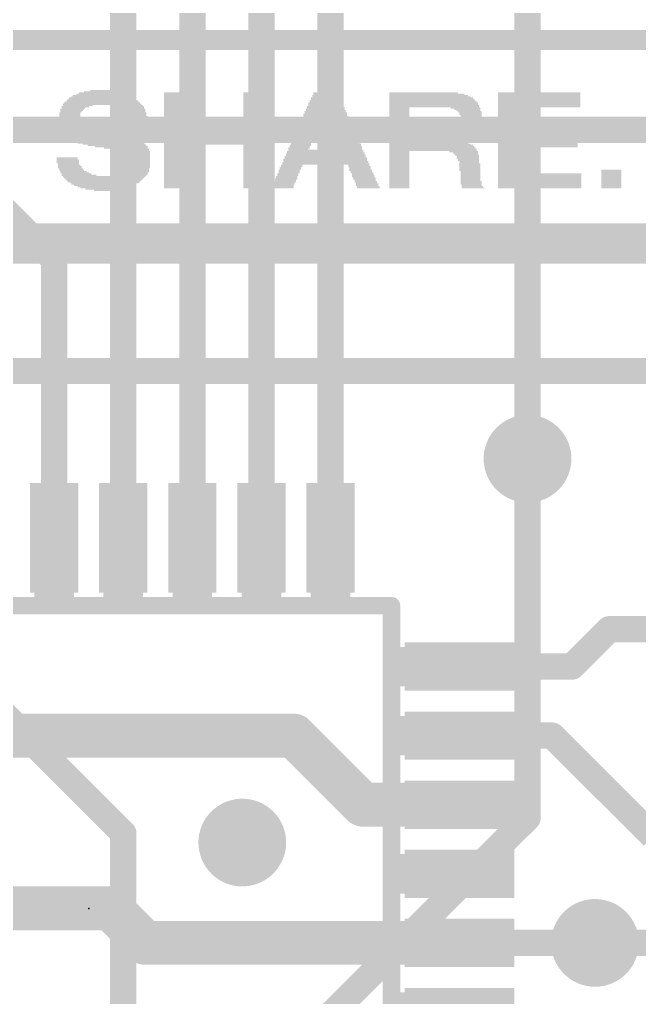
# Model space of a CAD drawing. Extents: x -0.75 to 3.47, y -1.8 to 2.11.
# Drawn here: x 1.6185 to 1.901, y 0.7594 to 1.2052 of the extents above; entities that cross this region are included whole.
import ezdxf

# ---------------------------------------------------------------- set-up
doc = ezdxf.new("R2010")
doc.units = 0
doc.header["$MEASUREMENT"] = 0
doc.layers.get('0').update_dxf_attribs({"linetype": 'CONTINUOUS'})
for name, color, linetype in [('1', 22, 'CONTINUOUS'), ('16', 175, 'CONTINUOUS'), ('18', 82, 'CONTINUOUS'), ('21', 32, 'CONTINUOUS'), ('23', 7, 'CONTINUOUS'), ('51', 53, 'CONTINUOUS')]:
    doc.layers.add(name, color=color, linetype=linetype)

# ---------------------------------------------------------------- blocks, each defined once
blk = doc.blocks.new('RECT')
blk.add_solid([(-0.5, -0.5), (0.5, -0.5), (-0.5, 0.5), (0.5, 0.5)])
blk = doc.blocks.new('ROUNDV')
at = {"const_width": 0.5}
blk.add_lwpolyline([(0, -0.25, 1), (0, 0.25, 1), (0, -0.25)], format="xyb", dxfattribs=at)

msp = doc.modelspace()

# ---------------------------------------------------------------- linework, layer by layer
at = {"layer": '1'}
for points, const_width in [([(1.665748, 0.969), (1.665748, 1.834252)], 0.012), ([(1.697244, 0.969), (1.697244, 1.6)], 0.012), ([(1.72874, 0.969), (1.72874, 1.55)], 0.012), ([(1.760236, 0.969), (1.760236, 1.5)], 0.012), ([(1.85, 1.005), (1.85, 1.5)], 0.012), ([(1.634252, 1.095748), (1.535, 1.195)], 0.012), ([(1.634252, 0.969), (1.634252, 1.095748)], 0.012), ([(1.887244, 0.927244), (1.870236, 0.910236)], 0.012), ([(1.95, 0.927244), (1.887244, 0.927244)], 0.012), ([(1.819, 0.910236), (1.870236, 0.910236)], 0.012), ([(1.575, 0.87874), (1.743504, 0.87874)], 0.02), ([(1.743504, 0.87874), (1.775, 0.847244)], 0.02), ([(1.819, 0.87874), (1.86126, 0.87874)], 0.012), ([(1.86126, 0.87874), (1.907244, 0.832756)], 0.012), ([(1.775, 0.847244), (1.819, 0.847244)], 0.02), ([(1.575, 0.8), (1.66, 0.8)], 0.02), ([(1.66, 0.8), (1.675748, 0.784252)], 0.02), ([(1.675748, 0.784252), (1.819, 0.784252)], 0.02), ([(1.819, 0.784252), (1.880748, 0.784252)], 0.012)]:
    msp.add_lwpolyline(points, dxfattribs=dict(at, const_width=const_width))
for points, const_width in [([(1.637252, 1.095748, 1), (1.631252, 1.095748)], 0.006), ([(1.632131, 1.093627, 1), (1.636373, 1.097869)], 0.006), ([(1.847, 1.005, 1), (1.853, 1.005)], 0.006), ([(1.631252, 0.969, 1), (1.637252, 0.969)], 0.006), ([(1.662748, 0.969, 1), (1.668748, 0.969)], 0.006), ([(1.694244, 0.969, 1), (1.700244, 0.969)], 0.006), ([(1.72574, 0.969, 1), (1.73174, 0.969)], 0.006), ([(1.757236, 0.969, 1), (1.763236, 0.969)], 0.006), ([(1.887244, 0.930244, 1), (1.887244, 0.924244)], 0.006), ([(1.889365, 0.925123, 1), (1.885123, 0.929365)], 0.006), ([(1.819, 0.913236, 1), (1.819, 0.907236)], 0.006), ([(1.868115, 0.912358, 1), (1.872358, 0.908115)], 0.006), ([(1.870236, 0.907236, 1), (1.870236, 0.913236)], 0.006), ([(1.747039, 0.882276, 1), (1.739968, 0.875205)], 0.01), ([(1.743504, 0.87374, 1), (1.743504, 0.88374)], 0.01), ([(1.819, 0.88174, 1), (1.819, 0.87574)], 0.006), ([(1.863381, 0.880861, 1), (1.859139, 0.876619)], 0.006), ([(1.86126, 0.87574, 1), (1.86126, 0.88174)], 0.006), ([(1.775, 0.852244, 1), (1.775, 0.842244)], 0.01), ([(1.819, 0.842244, 1), (1.819, 0.852244)], 0.01), ([(1.771464, 0.843709, 1), (1.778536, 0.85078)], 0.01), ([(1.663536, 0.803536, 1), (1.656464, 0.796464)], 0.01), ([(1.66, 0.795, 1), (1.66, 0.805)], 0.01), ([(1.675748, 0.789252, 1), (1.675748, 0.779252)], 0.01), ([(1.819, 0.779252, 1), (1.819, 0.789252)], 0.01), ([(1.672212, 0.780716, 1), (1.679284, 0.787788)], 0.01), ([(1.819, 0.787252, 1), (1.819, 0.781252)], 0.006), ([(1.880748, 0.781252, 1), (1.880748, 0.787252)], 0.006)]:
    msp.add_lwpolyline(points, format="xyb", dxfattribs=dict(at, const_width=const_width))
at = {"layer": '16', "const_width": 0.012}
for points in [[(2.31, 1.155), (1.545, 1.155)], [(1.555, 1.1), (2.5, 1.1)], [(2.24, 1.045), (1.555, 1.045)], [(1.85, 0.84126), (1.85, 1.005)], [(1.6, 0.9), (1.665748, 0.834252)], [(1.72, 0.71126), (1.85, 0.84126)], [(1.665748, 0.834252), (1.665748, 0.719252)], [(1.880748, 0.784252), (2.165748, 0.784252)]]:
    msp.add_lwpolyline(points, dxfattribs=at)
at = {"layer": '16', "const_width": 0.006}
for points in [[(1.853, 1.005, 1), (1.847, 1.005)], [(1.852121, 0.839139, 1), (1.847879, 0.843381)], [(1.847, 0.84126, 1), (1.853, 0.84126)], [(1.668748, 0.834252, 1), (1.662748, 0.834252)], [(1.663627, 0.832131, 1), (1.667869, 0.836373)], [(1.880748, 0.787252, 1), (1.880748, 0.781252)]]:
    msp.add_lwpolyline(points, format="xyb", dxfattribs=at)
at = {"layer": '21', "const_width": 0.008}
for points in [[(1.512008, 0.937992), (1.787992, 0.937992)], [(1.787992, 0.937992), (1.787992, 0.675984)]]:
    msp.add_lwpolyline(points, dxfattribs=at)
at = {"layer": '21', "const_width": 0.004}
for points in [[(1.789992, 0.937992, 1), (1.785992, 0.937992)], [(1.787992, 0.935992, 1), (1.787992, 0.939992)]]:
    msp.add_lwpolyline(points, format="xyb", dxfattribs=at)
at = {"layer": '23'}
msp.add_point((1.65, 0.8), dxfattribs=at)

# ---------------------------------------------------------------- block references
at = {"layer": '1', "rotation": 180}
for p, xscale, yscale in [((1.634252, 0.969), 0.022, 0.05), ((1.665748, 0.969), 0.022, 0.05), ((1.697244, 0.969), 0.022, 0.05), ((1.72874, 0.969), 0.022, 0.05), ((1.760236, 0.969), 0.022, 0.05), ((1.819, 0.910236), 0.05, 0.022), ((1.819, 0.87874), 0.05, 0.022), ((1.819, 0.847244), 0.05, 0.022), ((1.819, 0.815748), 0.05, 0.022), ((1.819, 0.784252), 0.05, 0.022), ((1.819, 0.752756), 0.05, 0.022)]:
    msp.add_blockref('RECT', p, dxfattribs=dict(at, xscale=xscale, yscale=yscale))
at = {"layer": '18', "xscale": 0.04, "yscale": 0.04}
for p in [(1.85, 1.005), (1.85, 1.005), (1.72, 0.83), (1.72, 0.83), (1.880748, 0.784252), (1.880748, 0.784252)]:
    msp.add_blockref('ROUNDV', p, dxfattribs=at)
at = {"layer": '21'}
for p, xscale, yscale in [((1.748706, 1.200126), 0.9051, 0.00056), ((1.748706, 1.199561), 0.9051, 0.00057), ((1.748706, 1.198991), 0.9051, 0.00057), ((1.748706, 1.198421), 0.9051, 0.00057), ((1.748706, 1.197851), 0.9051, 0.00057), ((1.748706, 1.197286), 0.9051, 0.00056), ((1.748706, 1.196721), 0.9051, 0.00057), ((1.748706, 1.196151), 0.9051, 0.00057), ((1.748706, 1.195581), 0.9051, 0.00057), ((1.748706, 1.195011), 0.9051, 0.00057), ((1.748706, 1.194441), 0.9051, 0.00057), ((1.748706, 1.193876), 0.9051, 0.00056), ((1.748706, 1.193311), 0.9051, 0.00057), ((1.748706, 1.192741), 0.9051, 0.00057), ((1.748706, 1.192171), 0.9051, 0.00057), ((1.748706, 1.191601), 0.9051, 0.00057), ((1.655556, 1.172851), 0.0096, 0.00057), ((1.656156, 1.168311), 0.0324, 0.00057), ((1.656106, 1.168881), 0.0313, 0.00057), ((1.656106, 1.169446), 0.0301, 0.00056), ((1.656106, 1.170011), 0.0279, 0.00057), ((1.655806, 1.170581), 0.0261, 0.00057), ((1.656106, 1.171151), 0.0233, 0.00057), ((1.655806, 1.171721), 0.0205, 0.00057), ((1.655806, 1.172286), 0.0159, 0.00056), ((1.688806, 1.171721), 0.0091, 0.00057), ((1.688806, 1.171151), 0.0091, 0.00057), ((1.688806, 1.170581), 0.0091, 0.00057), ((1.688806, 1.170011), 0.0091, 0.00057), ((1.688806, 1.169446), 0.0091, 0.00056), ((1.688806, 1.168881), 0.0091, 0.00057), ((1.688806, 1.168311), 0.0091, 0.00057), ((1.725106, 1.171721), 0.0091, 0.00057), ((1.725106, 1.171151), 0.0091, 0.00057), ((1.725106, 1.170581), 0.0091, 0.00057), ((1.725106, 1.170011), 0.0091, 0.00057), ((1.725106, 1.169446), 0.0091, 0.00056), ((1.725106, 1.168881), 0.0091, 0.00057), ((1.725106, 1.168311), 0.0091, 0.00057), ((1.757856, 1.168311), 0.0142, 0.00057), ((1.757806, 1.169446), 0.0131, 0.00056), ((1.758106, 1.168881), 0.0137, 0.00057), ((1.757806, 1.170581), 0.0119, 0.00057), ((1.758106, 1.170011), 0.0125, 0.00057), ((1.757856, 1.171721), 0.0108, 0.00057), ((1.758106, 1.171151), 0.0113, 0.00057), ((1.802706, 1.171721), 0.0313, 0.00057), ((1.804106, 1.171151), 0.0341, 0.00057), ((1.804956, 1.170581), 0.0358, 0.00057), ((1.805556, 1.170011), 0.037, 0.00057), ((1.806106, 1.169446), 0.0381, 0.00056), ((1.806406, 1.168881), 0.0387, 0.00057), ((1.806656, 1.168311), 0.0392, 0.00057), ((1.855306, 1.171721), 0.0375, 0.00057), ((1.855306, 1.171151), 0.0375, 0.00057), ((1.855306, 1.170581), 0.0375, 0.00057), ((1.855306, 1.170011), 0.0375, 0.00057), ((1.855306, 1.169446), 0.0375, 0.00056), ((1.855306, 1.168881), 0.0375, 0.00057), ((1.855306, 1.168311), 0.0375, 0.00057), ((1.642456, 1.164331), 0.0108, 0.00057), ((1.642206, 1.163761), 0.0103, 0.00057), ((1.643906, 1.165471), 0.0125, 0.00057), ((1.643056, 1.164901), 0.0108, 0.00057), ((1.656156, 1.166601), 0.0358, 0.00057), ((1.645056, 1.166036), 0.0136, 0.00056), ((1.656106, 1.167171), 0.0347, 0.00057), ((1.656106, 1.167741), 0.0335, 0.00057), ((1.667206, 1.166036), 0.0147, 0.00056), ((1.668356, 1.165471), 0.0136, 0.00057), ((1.669206, 1.164901), 0.0119, 0.00057), ((1.669756, 1.164331), 0.012, 0.00057), ((1.670356, 1.163761), 0.0108, 0.00057), ((1.688806, 1.167741), 0.0091, 0.00057), ((1.688806, 1.167171), 0.0091, 0.00057), ((1.688806, 1.166601), 0.0091, 0.00057), ((1.688806, 1.166036), 0.0091, 0.00056), ((1.688806, 1.165471), 0.0091, 0.00057), ((1.688806, 1.164901), 0.0091, 0.00057), ((1.688806, 1.164331), 0.0091, 0.00057), ((1.688806, 1.163761), 0.0091, 0.00057), ((1.725106, 1.167741), 0.0091, 0.00057), ((1.725106, 1.167171), 0.0091, 0.00057), ((1.725106, 1.166601), 0.0091, 0.00057), ((1.725106, 1.166036), 0.0091, 0.00056), ((1.725106, 1.165471), 0.0091, 0.00057), ((1.725106, 1.164901), 0.0091, 0.00057), ((1.725106, 1.164331), 0.0091, 0.00057), ((1.725106, 1.163761), 0.0091, 0.00057), ((1.757856, 1.164331), 0.0176, 0.00057), ((1.753306, 1.163761), 0.0085, 0.00057), ((1.757806, 1.165471), 0.0165, 0.00057), ((1.758106, 1.164901), 0.0171, 0.00057), ((1.757806, 1.167171), 0.0153, 0.00057), ((1.757806, 1.166601), 0.0153, 0.00057), ((1.758106, 1.166036), 0.0159, 0.00056), ((1.758106, 1.167741), 0.0147, 0.00057), ((1.762606, 1.163761), 0.0091, 0.00057), ((1.806956, 1.167741), 0.0398, 0.00057), ((1.807256, 1.167171), 0.0404, 0.00057), ((1.807256, 1.166601), 0.0404, 0.00057), ((1.807506, 1.166036), 0.0409, 0.00056), ((1.807506, 1.165471), 0.0409, 0.00057), ((1.791606, 1.164901), 0.0091, 0.00057), ((1.791606, 1.164331), 0.0091, 0.00057), ((1.791606, 1.163761), 0.0091, 0.00057), ((1.821756, 1.164901), 0.0136, 0.00057), ((1.822606, 1.164331), 0.0119, 0.00057), ((1.823156, 1.163761), 0.0108, 0.00057), ((1.855306, 1.167741), 0.0375, 0.00057), ((1.855306, 1.167171), 0.0375, 0.00057), ((1.855306, 1.166601), 0.0375, 0.00057), ((1.855306, 1.166036), 0.0375, 0.00056), ((1.855306, 1.165471), 0.0375, 0.00057), ((1.841056, 1.164901), 0.009, 0.00057), ((1.841056, 1.164331), 0.009, 0.00057), ((1.841056, 1.163761), 0.009, 0.00057), ((1.641356, 1.162626), 0.0096, 0.00056), ((1.641356, 1.162061), 0.0096, 0.00057), ((1.641356, 1.161491), 0.0096, 0.00057), ((1.641356, 1.160921), 0.0096, 0.00057), ((1.641056, 1.160351), 0.009, 0.00057), ((1.641356, 1.159786), 0.0096, 0.00056), ((1.641356, 1.159221), 0.0096, 0.00057), ((1.641906, 1.163191), 0.0097, 0.00057), ((1.670606, 1.163191), 0.0103, 0.00057), ((1.670856, 1.162626), 0.0108, 0.00056), ((1.671156, 1.162061), 0.0102, 0.00057), ((1.671456, 1.161491), 0.0096, 0.00057), ((1.671756, 1.160921), 0.0102, 0.00057), ((1.671756, 1.160351), 0.0102, 0.00057), ((1.672006, 1.159786), 0.0097, 0.00056), ((1.688806, 1.163191), 0.0091, 0.00057), ((1.688806, 1.162626), 0.0091, 0.00056), ((1.688806, 1.162061), 0.0091, 0.00057), ((1.688806, 1.161491), 0.0091, 0.00057), ((1.688806, 1.160921), 0.0091, 0.00057), ((1.688806, 1.160351), 0.0091, 0.00057), ((1.688806, 1.159786), 0.0091, 0.00056), ((1.688806, 1.159221), 0.0091, 0.00057), ((1.725106, 1.163191), 0.0091, 0.00057), ((1.725106, 1.162626), 0.0091, 0.00056), ((1.725106, 1.162061), 0.0091, 0.00057), ((1.725106, 1.161491), 0.0091, 0.00057), ((1.725106, 1.160921), 0.0091, 0.00057), ((1.725106, 1.160351), 0.0091, 0.00057), ((1.725106, 1.159786), 0.0091, 0.00056), ((1.725106, 1.159221), 0.0091, 0.00057), ((1.751306, 1.159221), 0.0091, 0.00057), ((1.751856, 1.160351), 0.009, 0.00057), ((1.751606, 1.159786), 0.0085, 0.00056), ((1.752406, 1.162061), 0.0091, 0.00057), ((1.752106, 1.161491), 0.0085, 0.00057), ((1.752106, 1.160921), 0.0085, 0.00057), ((1.753006, 1.163191), 0.0091, 0.00057), ((1.752706, 1.162626), 0.0085, 0.00056), ((1.762606, 1.163191), 0.0091, 0.00057), ((1.763206, 1.162626), 0.0091, 0.00056), ((1.763206, 1.162061), 0.0091, 0.00057), ((1.763506, 1.161491), 0.0085, 0.00057), ((1.763806, 1.160921), 0.0091, 0.00057), ((1.763806, 1.160351), 0.0091, 0.00057), ((1.764356, 1.159786), 0.009, 0.00056), ((1.764356, 1.159221), 0.009, 0.00057), ((1.791606, 1.163191), 0.0091, 0.00057), ((1.791606, 1.162626), 0.0091, 0.00056), ((1.791606, 1.162061), 0.0091, 0.00057), ((1.791606, 1.161491), 0.0091, 0.00057), ((1.791606, 1.160921), 0.0091, 0.00057), ((1.791606, 1.160351), 0.0091, 0.00057), ((1.791606, 1.159786), 0.0091, 0.00056), ((1.791606, 1.159221), 0.0091, 0.00057), ((1.823756, 1.163191), 0.0108, 0.00057), ((1.824006, 1.162626), 0.0103, 0.00056), ((1.824006, 1.162061), 0.0103, 0.00057), ((1.824306, 1.161491), 0.0097, 0.00057), ((1.824306, 1.160921), 0.0097, 0.00057), ((1.824306, 1.160351), 0.0097, 0.00057), ((1.824306, 1.159786), 0.0097, 0.00056), ((1.824306, 1.159221), 0.0097, 0.00057), ((1.841056, 1.163191), 0.009, 0.00057), ((1.841056, 1.162626), 0.009, 0.00056), ((1.841056, 1.162061), 0.009, 0.00057), ((1.841056, 1.161491), 0.009, 0.00057), ((1.841056, 1.160921), 0.009, 0.00057), ((1.841056, 1.160351), 0.009, 0.00057), ((1.841056, 1.159786), 0.009, 0.00056), ((1.841056, 1.159221), 0.009, 0.00057), ((1.641356, 1.158651), 0.0096, 0.00057), ((1.641656, 1.158081), 0.0102, 0.00057), ((1.641956, 1.157511), 0.0108, 0.00057), ((1.642206, 1.156941), 0.0113, 0.00057), ((1.643056, 1.156376), 0.012, 0.00056), ((1.643606, 1.155811), 0.0131, 0.00057), ((1.644756, 1.155241), 0.0154, 0.00057), ((1.647006, 1.154671), 0.0187, 0.00057), ((1.688806, 1.158651), 0.0091, 0.00057), ((1.688806, 1.158081), 0.0091, 0.00057), ((1.688806, 1.157511), 0.0091, 0.00057), ((1.688806, 1.156941), 0.0091, 0.00057), ((1.688806, 1.156376), 0.0091, 0.00056), ((1.688806, 1.155811), 0.0091, 0.00057), ((1.688806, 1.155241), 0.0091, 0.00057), ((1.706956, 1.154671), 0.0454, 0.00057), ((1.725106, 1.158651), 0.0091, 0.00057), ((1.725106, 1.158081), 0.0091, 0.00057), ((1.725106, 1.157511), 0.0091, 0.00057), ((1.725106, 1.156941), 0.0091, 0.00057), ((1.725106, 1.156376), 0.0091, 0.00056), ((1.725106, 1.155811), 0.0091, 0.00057), ((1.725106, 1.155241), 0.0091, 0.00057), ((1.749606, 1.155241), 0.0091, 0.00057), ((1.749306, 1.154671), 0.0085, 0.00057), ((1.750106, 1.156941), 0.0091, 0.00057), ((1.750106, 1.156376), 0.0091, 0.00056), ((1.749856, 1.155811), 0.0086, 0.00057), ((1.750706, 1.158081), 0.0091, 0.00057), ((1.750706, 1.157511), 0.0091, 0.00057), ((1.751006, 1.158651), 0.0085, 0.00057), ((1.764906, 1.158651), 0.0091, 0.00057), ((1.764906, 1.158081), 0.0091, 0.00057), ((1.765206, 1.157511), 0.0097, 0.00057), ((1.765506, 1.156941), 0.0091, 0.00057), ((1.765506, 1.156376), 0.0091, 0.00056), ((1.766056, 1.155811), 0.009, 0.00057), ((1.766056, 1.155241), 0.009, 0.00057), ((1.766356, 1.154671), 0.0096, 0.00057), ((1.791606, 1.158651), 0.0091, 0.00057), ((1.791606, 1.158081), 0.0091, 0.00057), ((1.791606, 1.157511), 0.0091, 0.00057), ((1.791606, 1.156941), 0.0091, 0.00057), ((1.791606, 1.156376), 0.0091, 0.00056), ((1.791606, 1.155811), 0.0091, 0.00057), ((1.791606, 1.155241), 0.0091, 0.00057), ((1.791606, 1.154671), 0.0091, 0.00057), ((1.823706, 1.155241), 0.0097, 0.00057), ((1.823406, 1.154671), 0.0091, 0.00057), ((1.824306, 1.158081), 0.0097, 0.00057), ((1.824306, 1.157511), 0.0097, 0.00057), ((1.824306, 1.156941), 0.0097, 0.00057), ((1.824006, 1.156376), 0.0091, 0.00056), ((1.824006, 1.155811), 0.0091, 0.00057), ((1.824606, 1.158651), 0.0091, 0.00057), ((1.841056, 1.158651), 0.009, 0.00057), ((1.841056, 1.158081), 0.009, 0.00057), ((1.841056, 1.157511), 0.009, 0.00057), ((1.841056, 1.156941), 0.009, 0.00057), ((1.841056, 1.156376), 0.009, 0.00056), ((1.841056, 1.155811), 0.009, 0.00057), ((1.841056, 1.155241), 0.009, 0.00057), ((1.841056, 1.154671), 0.009, 0.00057), ((1.649306, 1.154101), 0.0233, 0.00057), ((1.651306, 1.153536), 0.0261, 0.00056), ((1.652956, 1.152971), 0.0284, 0.00057), ((1.654406, 1.152401), 0.0301, 0.00057), ((1.655556, 1.151831), 0.0312, 0.00057), ((1.656406, 1.151261), 0.0319, 0.00057), ((1.657256, 1.150696), 0.0324, 0.00056), ((1.658106, 1.150131), 0.0319, 0.00057), ((1.706956, 1.154101), 0.0454, 0.00057), ((1.706956, 1.153536), 0.0454, 0.00056), ((1.706956, 1.152971), 0.0454, 0.00057), ((1.706956, 1.152401), 0.0454, 0.00057), ((1.706956, 1.151831), 0.0454, 0.00057), ((1.706956, 1.151261), 0.0454, 0.00057), ((1.706956, 1.150696), 0.0454, 0.00056), ((1.706956, 1.150131), 0.0454, 0.00057), ((1.747306, 1.150131), 0.0091, 0.00057), ((1.747906, 1.151831), 0.0091, 0.00057), ((1.747906, 1.151261), 0.0091, 0.00057), ((1.747906, 1.150696), 0.0091, 0.00056), ((1.748406, 1.152971), 0.0091, 0.00057), ((1.748406, 1.152401), 0.0091, 0.00057), ((1.749006, 1.154101), 0.0091, 0.00057), ((1.749006, 1.153536), 0.0091, 0.00056), ((1.766606, 1.154101), 0.0091, 0.00057), ((1.766906, 1.153536), 0.0097, 0.00056), ((1.767206, 1.152971), 0.0091, 0.00057), ((1.767506, 1.152401), 0.0097, 0.00057), ((1.767506, 1.151831), 0.0097, 0.00057), ((1.767806, 1.151261), 0.0091, 0.00057), ((1.768056, 1.150696), 0.0096, 0.00056), ((1.768306, 1.150131), 0.0091, 0.00057), ((1.791606, 1.154101), 0.0091, 0.00057), ((1.791606, 1.153536), 0.0091, 0.00056), ((1.791606, 1.152971), 0.0091, 0.00057), ((1.791606, 1.152401), 0.0091, 0.00057), ((1.806656, 1.151831), 0.0392, 0.00057), ((1.806406, 1.151261), 0.0387, 0.00057), ((1.806106, 1.150696), 0.0381, 0.00056), ((1.805556, 1.150131), 0.037, 0.00057), ((1.821156, 1.152401), 0.0114, 0.00057), ((1.822056, 1.152971), 0.0108, 0.00057), ((1.822606, 1.153536), 0.0097, 0.00056), ((1.823156, 1.154101), 0.0096, 0.00057), ((1.841056, 1.154101), 0.009, 0.00057), ((1.854706, 1.153536), 0.0363, 0.00056), ((1.854706, 1.152971), 0.0363, 0.00057), ((1.854706, 1.152401), 0.0363, 0.00057), ((1.854706, 1.151831), 0.0363, 0.00057), ((1.854706, 1.151261), 0.0363, 0.00057), ((1.854706, 1.150696), 0.0363, 0.00056), ((1.854706, 1.150131), 0.0363, 0.00057), ((1.659206, 1.149561), 0.0307, 0.00057), ((1.660106, 1.148991), 0.0301, 0.00057), ((1.661556, 1.148421), 0.0284, 0.00057), ((1.662906, 1.147851), 0.0267, 0.00057), ((1.664906, 1.147286), 0.0239, 0.00056), ((1.666906, 1.146721), 0.0199, 0.00057), ((1.668906, 1.146151), 0.0171, 0.00057), ((1.706956, 1.149561), 0.0454, 0.00057), ((1.706956, 1.148991), 0.0454, 0.00057), ((1.706956, 1.148421), 0.0454, 0.00057), ((1.688806, 1.147851), 0.0091, 0.00057), ((1.688806, 1.147286), 0.0091, 0.00056), ((1.688806, 1.146721), 0.0091, 0.00057), ((1.688806, 1.146151), 0.0091, 0.00057), ((1.725106, 1.147851), 0.0091, 0.00057), ((1.725106, 1.147286), 0.0091, 0.00056), ((1.725106, 1.146721), 0.0091, 0.00057), ((1.725106, 1.146151), 0.0091, 0.00057), ((1.745906, 1.146721), 0.0097, 0.00057), ((1.745606, 1.146151), 0.0091, 0.00057), ((1.746456, 1.147851), 0.0096, 0.00057), ((1.746206, 1.147286), 0.0091, 0.00056), ((1.746706, 1.148991), 0.0091, 0.00057), ((1.746706, 1.148421), 0.0091, 0.00057), ((1.747306, 1.149561), 0.0091, 0.00057), ((1.768606, 1.149561), 0.0097, 0.00057), ((1.768606, 1.148991), 0.0097, 0.00057), ((1.769206, 1.148421), 0.0097, 0.00057), ((1.769206, 1.147851), 0.0097, 0.00057), ((1.769756, 1.147286), 0.0096, 0.00056), ((1.769756, 1.146721), 0.0096, 0.00057), ((1.769756, 1.146151), 0.0096, 0.00057), ((1.804706, 1.149561), 0.0353, 0.00057), ((1.804956, 1.148991), 0.0358, 0.00057), ((1.805556, 1.148421), 0.037, 0.00057), ((1.806106, 1.147851), 0.0381, 0.00057), ((1.806406, 1.147286), 0.0387, 0.00056), ((1.806656, 1.146721), 0.0392, 0.00057), ((1.806956, 1.146151), 0.0398, 0.00057), ((1.854706, 1.149561), 0.0363, 0.00057), ((1.854706, 1.148991), 0.0363, 0.00057), ((1.854706, 1.148421), 0.0363, 0.00057), ((1.854706, 1.147851), 0.0363, 0.00057), ((1.854706, 1.147286), 0.0363, 0.00056), ((1.841056, 1.146721), 0.009, 0.00057), ((1.841056, 1.146151), 0.009, 0.00057), ((1.640206, 1.142171), 0.0097, 0.00057), ((1.640206, 1.141601), 0.0097, 0.00057), ((1.670356, 1.145581), 0.0142, 0.00057), ((1.671456, 1.145011), 0.013, 0.00057), ((1.672006, 1.144446), 0.0119, 0.00056), ((1.672306, 1.143881), 0.0113, 0.00057), ((1.672556, 1.143311), 0.0108, 0.00057), ((1.672856, 1.142741), 0.0102, 0.00057), ((1.673156, 1.142171), 0.0096, 0.00057), ((1.673156, 1.141601), 0.0096, 0.00057), ((1.688806, 1.145581), 0.0091, 0.00057), ((1.688806, 1.145011), 0.0091, 0.00057), ((1.688806, 1.144446), 0.0091, 0.00056), ((1.688806, 1.143881), 0.0091, 0.00057), ((1.688806, 1.143311), 0.0091, 0.00057), ((1.688806, 1.142741), 0.0091, 0.00057), ((1.688806, 1.142171), 0.0091, 0.00057), ((1.688806, 1.141601), 0.0091, 0.00057), ((1.725106, 1.145581), 0.0091, 0.00057), ((1.725106, 1.145011), 0.0091, 0.00057), ((1.725106, 1.144446), 0.0091, 0.00056), ((1.725106, 1.143881), 0.0091, 0.00057), ((1.725106, 1.143311), 0.0091, 0.00057), ((1.725106, 1.142741), 0.0091, 0.00057), ((1.725106, 1.142171), 0.0091, 0.00057), ((1.725106, 1.141601), 0.0091, 0.00057), ((1.757806, 1.141601), 0.0381, 0.00057), ((1.757806, 1.142741), 0.0369, 0.00057), ((1.758106, 1.142171), 0.0375, 0.00057), ((1.757856, 1.143881), 0.0358, 0.00057), ((1.758106, 1.143311), 0.0363, 0.00057), ((1.757806, 1.145011), 0.0347, 0.00057), ((1.758106, 1.144446), 0.0353, 0.00056), ((1.758106, 1.145581), 0.0341, 0.00057), ((1.806956, 1.145581), 0.0398, 0.00057), ((1.791606, 1.145011), 0.0091, 0.00057), ((1.791606, 1.144446), 0.0091, 0.00056), ((1.791606, 1.143881), 0.0091, 0.00057), ((1.791606, 1.143311), 0.0091, 0.00057), ((1.791606, 1.142741), 0.0091, 0.00057), ((1.791606, 1.142171), 0.0091, 0.00057), ((1.791606, 1.141601), 0.0091, 0.00057), ((1.820906, 1.145011), 0.0131, 0.00057), ((1.821756, 1.144446), 0.0114, 0.00056), ((1.822056, 1.143881), 0.0108, 0.00057), ((1.822556, 1.143311), 0.0108, 0.00057), ((1.822856, 1.142741), 0.0102, 0.00057), ((1.822856, 1.142171), 0.0102, 0.00057), ((1.823156, 1.141601), 0.0096, 0.00057), ((1.841056, 1.145581), 0.009, 0.00057), ((1.841056, 1.145011), 0.009, 0.00057), ((1.841056, 1.144446), 0.009, 0.00056), ((1.841056, 1.143881), 0.009, 0.00057), ((1.841056, 1.143311), 0.009, 0.00057), ((1.841056, 1.142741), 0.009, 0.00057), ((1.841056, 1.142171), 0.009, 0.00057), ((1.841056, 1.141601), 0.009, 0.00057), ((1.640456, 1.141036), 0.0102, 0.00056), ((1.640456, 1.140471), 0.0102, 0.00057), ((1.640456, 1.139901), 0.0102, 0.00057), ((1.640756, 1.139331), 0.0096, 0.00057), ((1.641056, 1.138761), 0.0102, 0.00057), ((1.641356, 1.138191), 0.0108, 0.00057), ((1.641356, 1.137626), 0.0108, 0.00056), ((1.641956, 1.137061), 0.0108, 0.00057), ((1.672306, 1.137061), 0.0103, 0.00057), ((1.672856, 1.138191), 0.0102, 0.00057), ((1.672856, 1.137626), 0.0102, 0.00056), ((1.673156, 1.141036), 0.0096, 0.00056), ((1.673156, 1.140471), 0.0096, 0.00057), ((1.673156, 1.139901), 0.0096, 0.00057), ((1.673156, 1.139331), 0.0096, 0.00057), ((1.673156, 1.138761), 0.0096, 0.00057), ((1.688806, 1.141036), 0.0091, 0.00056), ((1.688806, 1.140471), 0.0091, 0.00057), ((1.688806, 1.139901), 0.0091, 0.00057), ((1.688806, 1.139331), 0.0091, 0.00057), ((1.688806, 1.138761), 0.0091, 0.00057), ((1.688806, 1.138191), 0.0091, 0.00057), ((1.688806, 1.137626), 0.0091, 0.00056), ((1.688806, 1.137061), 0.0091, 0.00057), ((1.725106, 1.141036), 0.0091, 0.00056), ((1.725106, 1.140471), 0.0091, 0.00057), ((1.725106, 1.139901), 0.0091, 0.00057), ((1.725106, 1.139331), 0.0091, 0.00057), ((1.725106, 1.138761), 0.0091, 0.00057), ((1.725106, 1.138191), 0.0091, 0.00057), ((1.725106, 1.137626), 0.0091, 0.00056), ((1.725106, 1.137061), 0.0091, 0.00057), ((1.741906, 1.137626), 0.0097, 0.00056), ((1.741906, 1.137061), 0.0097, 0.00057), ((1.742506, 1.138761), 0.0097, 0.00057), ((1.742506, 1.138191), 0.0097, 0.00057), ((1.757856, 1.139901), 0.0392, 0.00057), ((1.758106, 1.139331), 0.0397, 0.00057), ((1.757806, 1.141036), 0.0381, 0.00056), ((1.758106, 1.140471), 0.0387, 0.00057), ((1.773156, 1.138761), 0.0096, 0.00057), ((1.773456, 1.138191), 0.0102, 0.00057), ((1.773706, 1.137626), 0.0097, 0.00056), ((1.773706, 1.137061), 0.0097, 0.00057), ((1.791606, 1.141036), 0.0091, 0.00056), ((1.791606, 1.140471), 0.0091, 0.00057), ((1.791606, 1.139901), 0.0091, 0.00057), ((1.791606, 1.139331), 0.0091, 0.00057), ((1.791606, 1.138761), 0.0091, 0.00057), ((1.791606, 1.138191), 0.0091, 0.00057), ((1.791606, 1.137626), 0.0091, 0.00056), ((1.791606, 1.137061), 0.0091, 0.00057), ((1.823156, 1.141036), 0.0096, 0.00056), ((1.823406, 1.140471), 0.0091, 0.00057), ((1.823406, 1.139901), 0.0091, 0.00057), ((1.823706, 1.139331), 0.0097, 0.00057), ((1.823706, 1.138761), 0.0097, 0.00057), ((1.823706, 1.138191), 0.0097, 0.00057), ((1.823706, 1.137626), 0.0097, 0.00056), ((1.823706, 1.137061), 0.0097, 0.00057), ((1.841056, 1.141036), 0.009, 0.00056), ((1.841056, 1.140471), 0.009, 0.00057), ((1.841056, 1.139901), 0.009, 0.00057), ((1.841056, 1.139331), 0.009, 0.00057), ((1.841056, 1.138761), 0.009, 0.00057), ((1.841056, 1.138191), 0.009, 0.00057), ((1.841056, 1.137626), 0.009, 0.00056), ((1.841056, 1.137061), 0.009, 0.00057), ((1.642206, 1.136491), 0.0113, 0.00057), ((1.643056, 1.135921), 0.012, 0.00057), ((1.643606, 1.135351), 0.0131, 0.00057), ((1.644456, 1.134786), 0.0136, 0.00056), ((1.645606, 1.134221), 0.0159, 0.00057), ((1.657006, 1.133651), 0.0375, 0.00057), ((1.656956, 1.133081), 0.0364, 0.00057), ((1.656956, 1.132511), 0.0352, 0.00057), ((1.668906, 1.134221), 0.0147, 0.00057), ((1.670306, 1.134786), 0.0131, 0.00056), ((1.670906, 1.135351), 0.0119, 0.00057), ((1.671756, 1.135921), 0.0114, 0.00057), ((1.672056, 1.136491), 0.0108, 0.00057), ((1.688806, 1.136491), 0.0091, 0.00057), ((1.688806, 1.135921), 0.0091, 0.00057), ((1.688806, 1.135351), 0.0091, 0.00057), ((1.688806, 1.134786), 0.0091, 0.00056), ((1.688806, 1.134221), 0.0091, 0.00057), ((1.688806, 1.133651), 0.0091, 0.00057), ((1.688806, 1.133081), 0.0091, 0.00057), ((1.688806, 1.132511), 0.0091, 0.00057), ((1.725106, 1.136491), 0.0091, 0.00057), ((1.725106, 1.135921), 0.0091, 0.00057), ((1.725106, 1.135351), 0.0091, 0.00057), ((1.725106, 1.134786), 0.0091, 0.00056), ((1.725106, 1.134221), 0.0091, 0.00057), ((1.725106, 1.133651), 0.0091, 0.00057), ((1.725106, 1.133081), 0.0091, 0.00057), ((1.725106, 1.132511), 0.0091, 0.00057), ((1.739956, 1.132511), 0.0102, 0.00057), ((1.740206, 1.133651), 0.0097, 0.00057), ((1.740206, 1.133081), 0.0097, 0.00057), ((1.740756, 1.134786), 0.0096, 0.00056), ((1.740756, 1.134221), 0.0096, 0.00057), ((1.741356, 1.136491), 0.0096, 0.00057), ((1.741356, 1.135921), 0.0096, 0.00057), ((1.741356, 1.135351), 0.0096, 0.00057), ((1.774006, 1.136491), 0.0103, 0.00057), ((1.774306, 1.135921), 0.0097, 0.00057), ((1.774556, 1.135351), 0.0102, 0.00057), ((1.774856, 1.134786), 0.0096, 0.00056), ((1.775156, 1.134221), 0.0102, 0.00057), ((1.775156, 1.133651), 0.0102, 0.00057), ((1.775706, 1.133081), 0.0103, 0.00057), ((1.775706, 1.132511), 0.0103, 0.00057), ((1.791606, 1.136491), 0.0091, 0.00057), ((1.791606, 1.135921), 0.0091, 0.00057), ((1.791606, 1.135351), 0.0091, 0.00057), ((1.791606, 1.134786), 0.0091, 0.00056), ((1.791606, 1.134221), 0.0091, 0.00057), ((1.791606, 1.133651), 0.0091, 0.00057), ((1.791606, 1.133081), 0.0091, 0.00057), ((1.791606, 1.132511), 0.0091, 0.00057), ((1.823706, 1.136491), 0.0097, 0.00057), ((1.824006, 1.135921), 0.0091, 0.00057), ((1.824006, 1.135351), 0.0091, 0.00057), ((1.824006, 1.134786), 0.0091, 0.00056), ((1.824006, 1.134221), 0.0091, 0.00057), ((1.824006, 1.133651), 0.0091, 0.00057), ((1.824006, 1.133081), 0.0091, 0.00057), ((1.824006, 1.132511), 0.0091, 0.00057), ((1.841056, 1.136491), 0.009, 0.00057), ((1.841056, 1.135921), 0.009, 0.00057), ((1.841056, 1.135351), 0.009, 0.00057), ((1.855556, 1.134786), 0.038, 0.00056), ((1.855556, 1.134221), 0.038, 0.00057), ((1.855556, 1.133651), 0.038, 0.00057), ((1.855556, 1.133081), 0.038, 0.00057), ((1.855556, 1.132511), 0.038, 0.00057), ((1.888206, 1.136491), 0.0091, 0.00057), ((1.888206, 1.135921), 0.0091, 0.00057), ((1.888206, 1.135351), 0.0091, 0.00057), ((1.888206, 1.134786), 0.0091, 0.00056), ((1.888206, 1.134221), 0.0091, 0.00057), ((1.888206, 1.133651), 0.0091, 0.00057), ((1.888206, 1.133081), 0.0091, 0.00057), ((1.888206, 1.132511), 0.0091, 0.00057), ((1.657006, 1.131941), 0.0341, 0.00057), ((1.656956, 1.131376), 0.033, 0.00056), ((1.657256, 1.130811), 0.0312, 0.00057), ((1.656956, 1.130241), 0.0296, 0.00057), ((1.656956, 1.129671), 0.0272, 0.00057), ((1.657256, 1.129101), 0.0244, 0.00057), ((1.656956, 1.128536), 0.0216, 0.00056), ((1.656956, 1.127971), 0.017, 0.00057), ((1.688806, 1.131941), 0.0091, 0.00057), ((1.688806, 1.131376), 0.0091, 0.00056), ((1.688806, 1.130811), 0.0091, 0.00057), ((1.688806, 1.130241), 0.0091, 0.00057), ((1.688806, 1.129671), 0.0091, 0.00057), ((1.688806, 1.129101), 0.0091, 0.00057), ((1.688806, 1.128536), 0.0091, 0.00056), ((1.725106, 1.131941), 0.0091, 0.00057), ((1.725106, 1.131376), 0.0091, 0.00056), ((1.725106, 1.130811), 0.0091, 0.00057), ((1.725106, 1.130241), 0.0091, 0.00057), ((1.725106, 1.129671), 0.0091, 0.00057), ((1.725106, 1.129101), 0.0091, 0.00057), ((1.725106, 1.128536), 0.0091, 0.00056), ((1.738206, 1.128536), 0.0103, 0.00056), ((1.738506, 1.129671), 0.0097, 0.00057), ((1.738506, 1.129101), 0.0097, 0.00057), ((1.739356, 1.131376), 0.0102, 0.00056), ((1.739056, 1.130811), 0.0096, 0.00057), ((1.739056, 1.130241), 0.0096, 0.00057), ((1.739656, 1.131941), 0.0096, 0.00057), ((1.776006, 1.131941), 0.0097, 0.00057), ((1.776256, 1.131376), 0.0102, 0.00056), ((1.776556, 1.130811), 0.0096, 0.00057), ((1.776856, 1.130241), 0.0102, 0.00057), ((1.776856, 1.129671), 0.0102, 0.00057), ((1.777456, 1.129101), 0.0102, 0.00057), ((1.777456, 1.128536), 0.0102, 0.00056), ((1.791606, 1.131941), 0.0091, 0.00057), ((1.791606, 1.131376), 0.0091, 0.00056), ((1.791606, 1.130811), 0.0091, 0.00057), ((1.791606, 1.130241), 0.0091, 0.00057), ((1.791606, 1.129671), 0.0091, 0.00057), ((1.791606, 1.129101), 0.0091, 0.00057), ((1.791606, 1.128536), 0.0091, 0.00056), ((1.824006, 1.131941), 0.0091, 0.00057), ((1.824306, 1.131376), 0.0097, 0.00056), ((1.824306, 1.130811), 0.0097, 0.00057), ((1.824306, 1.130241), 0.0097, 0.00057), ((1.824606, 1.129671), 0.0091, 0.00057), ((1.824856, 1.129101), 0.0096, 0.00057), ((1.825156, 1.128536), 0.0102, 0.00056), ((1.855556, 1.131941), 0.038, 0.00057), ((1.855556, 1.131376), 0.038, 0.00056), ((1.855556, 1.130811), 0.038, 0.00057), ((1.855556, 1.130241), 0.038, 0.00057), ((1.855556, 1.129671), 0.038, 0.00057), ((1.855556, 1.129101), 0.038, 0.00057), ((1.855556, 1.128536), 0.038, 0.00056), ((1.888206, 1.131941), 0.0091, 0.00057), ((1.888206, 1.131376), 0.0091, 0.00056), ((1.888206, 1.130811), 0.0091, 0.00057), ((1.888206, 1.130241), 0.0091, 0.00057), ((1.888206, 1.129671), 0.0091, 0.00057), ((1.888206, 1.129101), 0.0091, 0.00057), ((1.888206, 1.128536), 0.0091, 0.00056), ((1.657256, 1.127401), 0.0096, 0.00057), ((1.748706, 1.112061), 0.9051, 0.00057), ((1.748706, 1.111491), 0.9051, 0.00057), ((1.748706, 1.110921), 0.9051, 0.00057), ((1.748706, 1.110351), 0.9051, 0.00057), ((1.748706, 1.109786), 0.9051, 0.00056), ((1.748706, 1.109221), 0.9051, 0.00057), ((1.748706, 1.108651), 0.9051, 0.00057), ((1.748706, 1.108081), 0.9051, 0.00057), ((1.748706, 1.107511), 0.9051, 0.00057), ((1.748706, 1.106941), 0.9051, 0.00057), ((1.749006, 1.106376), 0.9045, 0.00056), ((1.749006, 1.105811), 0.9045, 0.00057), ((1.748756, 1.105241), 0.904, 0.00057), ((1.748756, 1.104671), 0.9028, 0.00057), ((1.748706, 1.104101), 0.9017, 0.00057), ((1.748756, 1.103536), 0.9006, 0.00056)]:
    msp.add_blockref('RECT', p, dxfattribs=dict(at, xscale=xscale, yscale=yscale))
at = {"layer": '51', "rotation": 180}
for p, xscale, yscale in [((1.634252, 0.9595), 0.018, 0.039), ((1.665748, 0.9595), 0.018, 0.039), ((1.697244, 0.9595), 0.018, 0.039), ((1.72874, 0.9595), 0.018, 0.039), ((1.760236, 0.9595), 0.018, 0.039), ((1.8095, 0.910236), 0.039, 0.018), ((1.8095, 0.87874), 0.039, 0.018), ((1.8095, 0.847244), 0.039, 0.018), ((1.8095, 0.815748), 0.039, 0.018), ((1.8095, 0.784252), 0.039, 0.018), ((1.8095, 0.752756), 0.039, 0.018)]:
    msp.add_blockref('RECT', p, dxfattribs=dict(at, xscale=xscale, yscale=yscale))

doc.saveas('drawing.dxf')
